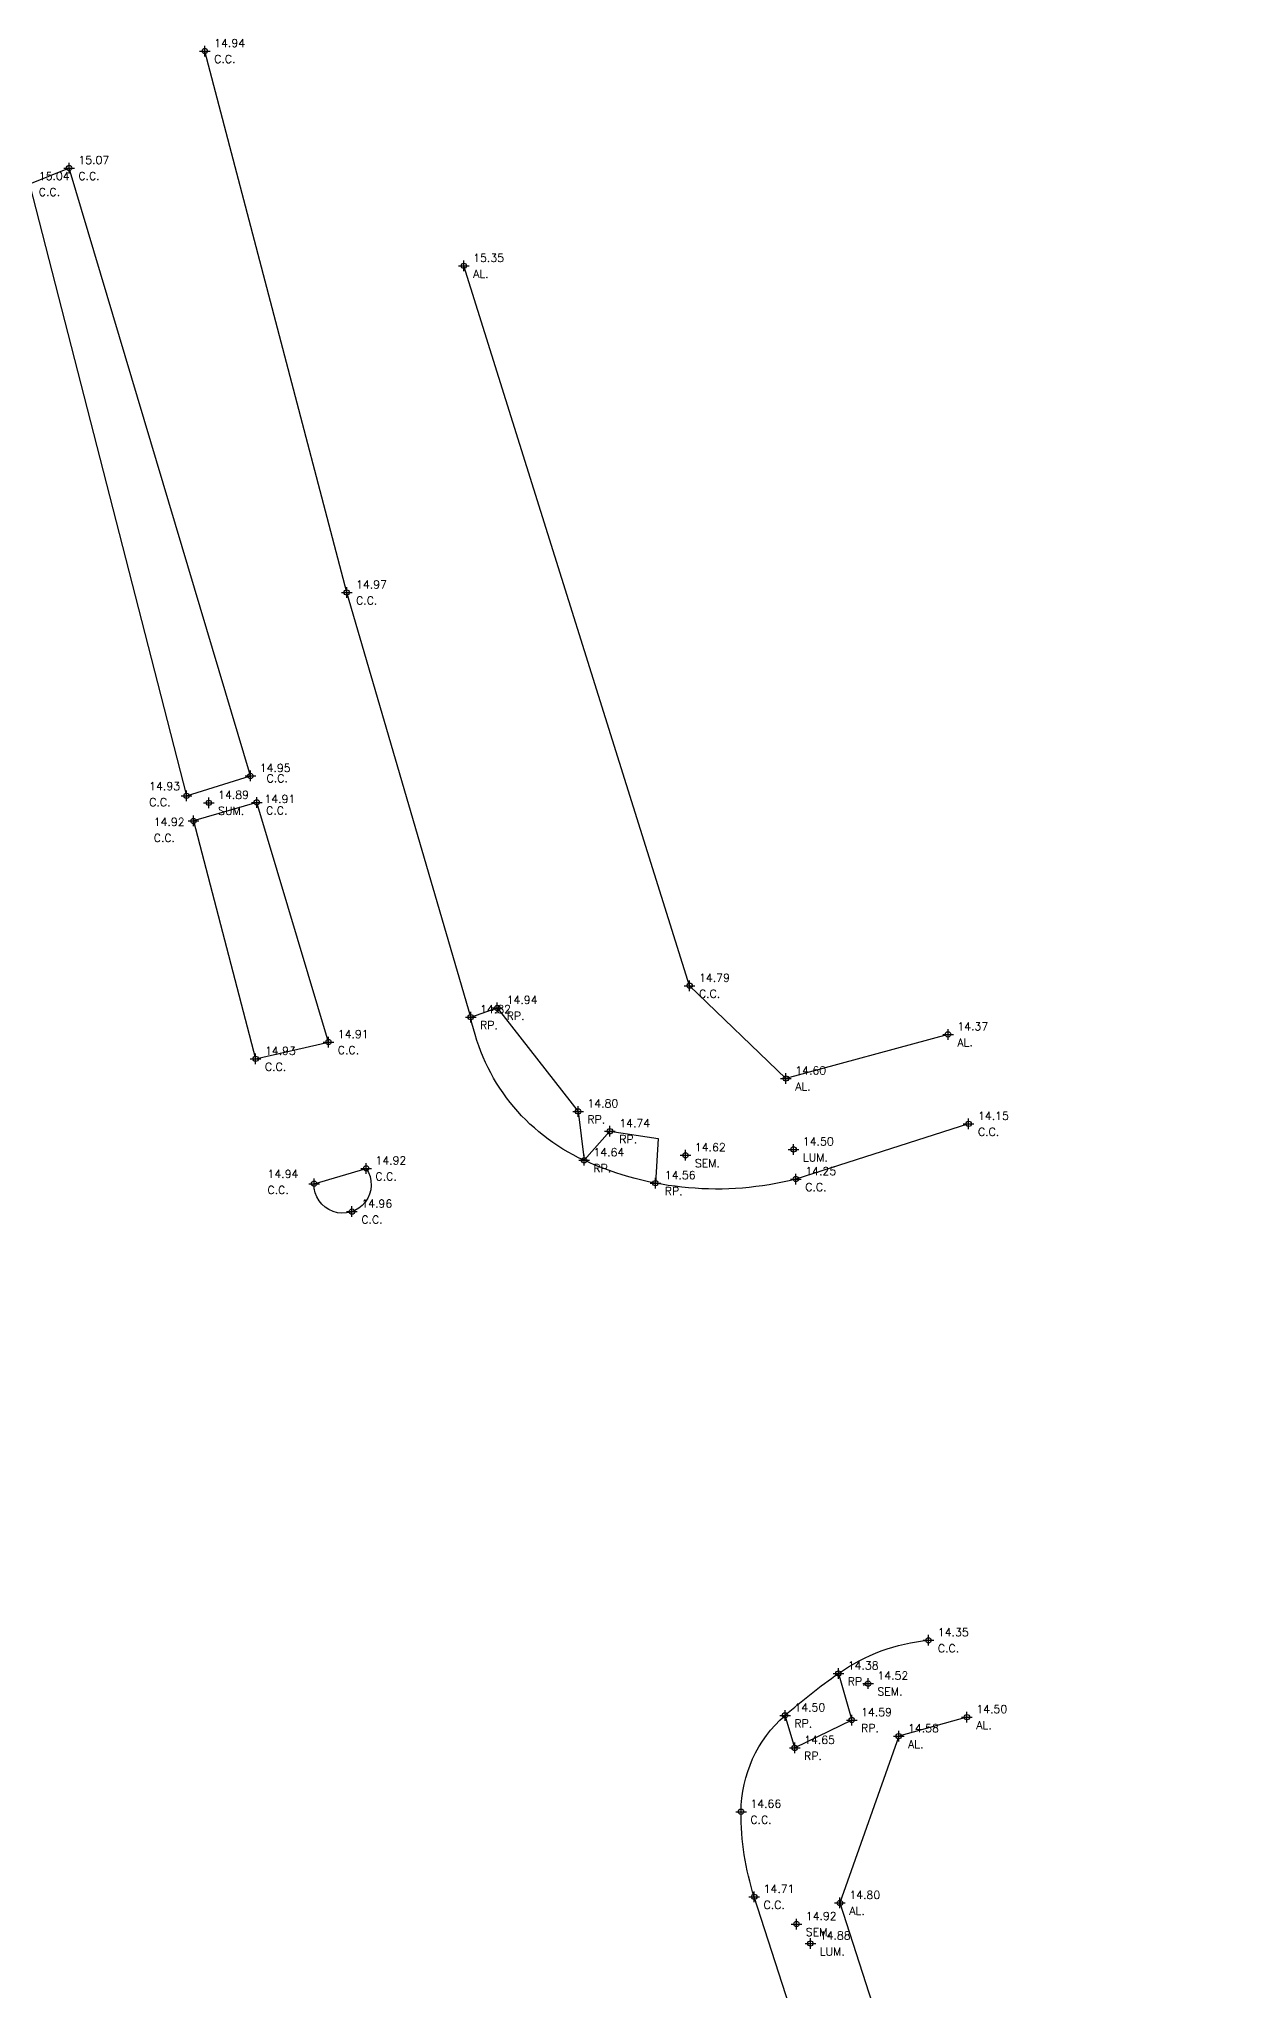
# Model space of a CAD drawing. Header units: metres. Extents: x 27389 to 27997, y 69801 to 70692.
# Drawn here: x 27612.5 to 27657.6, y 70304.8 to 70378 of the extents above; entities that cross this region are included whole.
import ezdxf

# ---------------------------------------------------------------- set-up
doc = ezdxf.new("R2010")
doc.units = ezdxf.units.M
for name, color, linetype in [('C.C.', 1, 'Continuous'), ('L.E.', 130, 'Continuous'), ('RAMPAS', 5, 'Continuous'), ('VER.', 2, 'Continuous')]:
    doc.layers.add(name, color=color, linetype=linetype)
doc.styles.get("Standard").update_dxf_attribs({"font": 'simplex.shx'})
doc.linetypes.add('FENCELINE2', pattern='A,0.25,-0.1,[132,ltypeshp.shx,S=0.1,R=0,X=-0.1,Y=0],-0.1,1', length=1.45)

# ---------------------------------------------------------------- blocks, each defined once
blk = doc.blocks.new('*U5')
at = {"color": 0, "linetype": 'ByBlock', "lineweight": -2, "transparency": 16777216}
for p, q in [((-1, 0), (1, 0)), ((0, -1), (0, 1))]:
    blk.add_line(p, q, dxfattribs=at)
blk.add_circle((0, 0), 0.5, dxfattribs=at)

msp = doc.modelspace()

# ---------------------------------------------------------------- linework, layer by layer
at = {"layer": 'C.C.', "flags": 128}
for points in [[(27647.352, 70337.315), (27640.879, 70335.243, -0.171087), (27632.937, 70335.948, -0.241279), (27628.687, 70341.314), (27624.039, 70357.237), (27618.722, 70377.539)], [(27657.635, 70261.254, -0.211044), (27652.02, 70268.591), (27645.119, 70290.348), (27639.315, 70308.33, -0.079323), (27638.82, 70311.521, -0.21516), (27640.469, 70315.133, -0.026232), (27642.47, 70316.706, -0.131379), (27645.849, 70317.949, -0.009956)]]:
    msp.add_lwpolyline(points, format="xyb", dxfattribs=at)
msp.add_lwpolyline([(27612.147, 70372.553), (27618.034, 70349.613), (27620.43, 70350.357), (27613.631, 70373.152), (27612.147, 70372.553)], dxfattribs=at)
msp.add_lwpolyline([(27618.297, 70348.672), (27620.624, 70339.753), (27623.355, 70340.381), (27620.668, 70349.365)], close=True, dxfattribs=at)
msp.add_lwpolyline([(27624.767, 70335.643, -1.383636), (27622.817, 70335.07)], format="xyb", close=True, dxfattribs=at)
at = {"layer": 'L.E.', "flags": 128}
msp.add_lwpolyline([(27646.579, 70340.67), (27640.503, 70339.015), (27636.894, 70342.493), (27628.43, 70369.484)], dxfattribs=at)
at = {"layer": 'L.E.', "linetype": 'FENCELINE2', "flags": 128}
msp.add_lwpolyline([(27647.29, 70315.069), (27644.73, 70314.355), (27642.529, 70308.102), (27647.971, 70291.194), (27657.635, 70261.254)], dxfattribs=at)
at = {"layer": 'RAMPAS'}
for points in [[(27628.687, 70341.314), (27629.684, 70341.661), (27632.711, 70337.779), (27632.937, 70335.948)], [(27632.937, 70335.948), (27633.906, 70337.038), (27635.715, 70336.767), (27635.612, 70335.091)]]:
    msp.add_lwpolyline(points, dxfattribs=at)
at = {"layer": 'RAMPAS', "flags": 128}
msp.add_lwpolyline([(27642.47, 70316.706), (27642.971, 70314.959), (27640.835, 70313.916), (27640.469, 70315.133)], dxfattribs=at)

# ---------------------------------------------------------------- block references
at = {"layer": 'VER.', "color": 1, "xscale": 0.2, "yscale": 0.2, "zscale": 0.2}
for p in [(27618.722, 70377.539, 14.938), (27613.631, 70373.152, 15.068), (27628.43, 70369.484, 15.354), (27624.039, 70357.237, 14.967), (27620.43, 70350.357, 14.949), (27618.034, 70349.613, 14.933), (27618.869, 70349.35, 14.887), (27620.668, 70349.365, 14.906), (27618.297, 70348.672, 14.917), (27636.894, 70342.493, 14.792), (27628.687, 70341.314, 14.823), (27629.684, 70341.661, 14.939), (27623.355, 70340.381, 14.912), (27646.579, 70340.67, 14.366), (27620.624, 70339.753, 14.927), (27640.503, 70339.015, 14.604), (27632.711, 70337.779, 14.797), (27647.352, 70337.315, 14.153), (27633.906, 70337.038, 14.735), (27632.937, 70335.948, 14.638), (27636.74, 70336.137, 14.625), (27640.789, 70336.354, 14.502), (27624.767, 70335.643, 14.919), (27635.612, 70335.091, 14.555), (27640.879, 70335.243, 14.25), (27622.817, 70335.07, 14.938), (27624.237, 70334.023, 14.957), (27645.849, 70317.949, 14.346), (27642.47, 70316.706, 14.376), (27643.582, 70316.327, 14.522), (27640.469, 70315.133, 14.503), (27642.971, 70314.959, 14.593), (27647.29, 70315.069, 14.504), (27640.835, 70313.916, 14.646), (27644.73, 70314.355, 14.583), (27638.82, 70311.521, 14.656), (27639.315, 70308.33, 14.708), (27642.529, 70308.102, 14.802), (27640.898, 70307.312, 14.918), (27641.42, 70306.581, 14.884)]:
    msp.add_blockref('*U5', p, dxfattribs=at)

# ---------------------------------------------------------------- texts
at = {"layer": 'VER.', "color": 1, "char_height": 0.3, "attachment_point": 7}
for s, insert in [('14.94', (27619.072, 70377.689, 14.938)), ('15.07', (27613.981, 70373.302, 15.068)), ('15.04', (27612.497, 70372.703, 15.036)), ('15.35', (27628.78, 70369.634, 15.354)), ('14.97', (27624.389, 70357.387, 14.967)), ('14.95', (27620.78, 70350.507, 14.949)), ('14.93', (27616.636, 70349.825, 14.933)), ('14.89', (27619.219, 70349.5, 14.887)), ('14.91', (27620.954, 70349.345, 14.906)), ('14.92', (27616.806, 70348.484, 14.917)), ('14.79', (27637.244, 70342.643, 14.792)), ('14.94', (27630.034, 70341.811, 14.939)), ('14.82', (27629.037, 70341.464, 14.823)), ('14.91', (27623.705, 70340.531, 14.912)), ('14.37', (27646.929, 70340.82, 14.366)), ('14.93', (27620.974, 70339.903, 14.927)), ('14.60', (27640.853, 70339.165, 14.604)), ('14.80', (27633.061, 70337.929, 14.797)), ('14.74', (27634.256, 70337.188, 14.735)), ('14.15', (27647.702, 70337.465, 14.153)), ('14.50', (27641.139, 70336.504, 14.502)), ('14.92', (27625.117, 70335.793, 14.919)), ('14.64', (27633.287, 70336.098, 14.638)), ('14.62', (27637.09, 70336.287, 14.625)), ('14.94', (27621.07, 70335.284, 14.938)), ('14.56', (27635.962, 70335.241, 14.555)), ('14.25', (27641.229, 70335.393, 14.25)), ('14.96', (27624.587, 70334.173, 14.957)), ('14.35', (27646.199, 70318.099, 14.346)), ('14.38', (27642.82, 70316.856, 14.376)), ('14.52', (27643.932, 70316.477, 14.522)), ('14.50', (27640.819, 70315.283, 14.503)), ('14.59', (27643.321, 70315.109, 14.593)), ('14.58', (27645.08, 70314.505, 14.583)), ('14.50', (27647.64, 70315.219, 14.504)), ('14.65', (27641.185, 70314.066, 14.646)), ('14.66', (27639.17, 70311.671, 14.656)), ('14.71', (27639.665, 70308.48, 14.708)), ('14.80', (27642.879, 70308.252, 14.802)), ('14.92', (27641.248, 70307.462, 14.918)), ('14.88', (27641.77, 70306.731, 14.884))]:
    msp.add_mtext(s, dxfattribs=dict(at, insert=insert))
at = {"layer": 'VER.', "color": 3, "char_height": 0.3, "attachment_point": 1}
for s, insert in [('C.C.', (27619.072, 70377.389, 14.938)), ('C.C.', (27613.981, 70373.002, 15.068)), ('C.C.', (27612.497, 70372.403, 15.036)), ('AL.', (27628.78, 70369.334, 15.354)), ('C.C.', (27624.389, 70357.087, 14.967)), ('C.C.', (27621.035, 70350.419, 14.949)), ('C.C.', (27616.636, 70349.525, 14.933)), ('SUM.', (27619.219, 70349.2, 14.887)), ('C.C.', (27621.018, 70349.215, 14.906)), ('C.C.', (27616.806, 70348.184, 14.917)), ('C.C.', (27637.244, 70342.343, 14.792)), ('RP.', (27629.037, 70341.164, 14.823)), ('RP.', (27630.034, 70341.511, 14.939)), ('AL.', (27646.929, 70340.52, 14.366)), ('C.C.', (27623.705, 70340.231, 14.912)), ('C.C.', (27620.974, 70339.603, 14.927)), ('AL.', (27640.853, 70338.865, 14.604)), ('RP.', (27633.061, 70337.629, 14.797)), ('RP.', (27634.256, 70336.888, 14.735)), ('C.C.', (27647.702, 70337.165, 14.153)), ('LUM.', (27641.139, 70336.204, 14.502)), ('C.C.', (27625.117, 70335.493, 14.919)), ('RP.', (27633.287, 70335.798, 14.638)), ('SEM.', (27637.09, 70335.987, 14.625)), ('C.C.', (27621.07, 70334.984, 14.938)), ('RP.', (27635.962, 70334.941, 14.555)), ('C.C.', (27641.229, 70335.093, 14.25)), ('C.C.', (27624.587, 70333.873, 14.957)), ('C.C.', (27646.199, 70317.799, 14.346)), ('RP.', (27642.82, 70316.556, 14.376)), ('SEM.', (27643.932, 70316.177, 14.522)), ('RP.', (27640.819, 70314.983, 14.503)), ('RP.', (27643.321, 70314.809, 14.593)), ('AL.', (27647.64, 70314.919, 14.504)), ('AL.', (27645.08, 70314.205, 14.583)), ('RP.', (27641.185, 70313.766, 14.646)), ('C.C.', (27639.17, 70311.371, 14.656)), ('C.C.', (27639.665, 70308.18, 14.708)), ('AL.', (27642.879, 70307.952, 14.802)), ('SEM.', (27641.248, 70307.162, 14.918)), ('LUM.', (27641.77, 70306.431, 14.884))]:
    msp.add_mtext(s, dxfattribs=dict(at, insert=insert))

doc.saveas('drawing.dxf')
